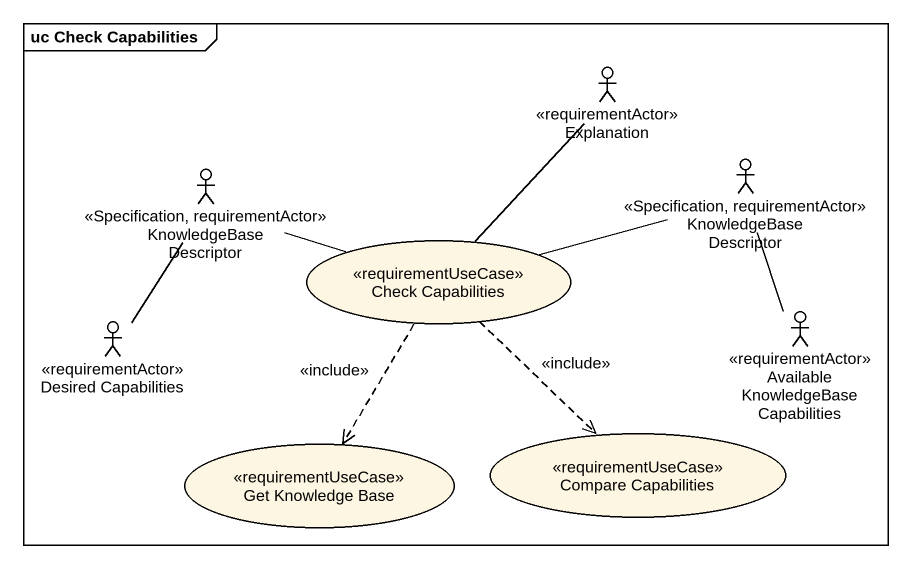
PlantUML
@startuml
mainframe uc Check Capabilities
actor Explanation <<requirementActor>>
actor "KnowledgeBase Descriptor" as KnowledgeBase_Descriptor <<Specification, requirementActor>>
actor "KnowledgeBase Descriptor" as KnowledgeBase_Descriptor_2 <<Specification, requirementActor>>
usecase "Check Capabilities" as Check_Capabilities <<requirementUseCase>>
actor "Desired Capabilities" as Desired_Capabilities <<requirementActor>>
actor "Available KnowledgeBase Capabilities" as Available_KnowledgeBase <<requirementActor>>
usecase "Get Knowledge Base" as Get_Knowledge_Base <<requirementUseCase>>
usecase "Compare Capabilities" as Compare_Capabilities <<requirementUseCase>>
Explanation -- Check_Capabilities
KnowledgeBase_Descriptor -right- Check_Capabilities
KnowledgeBase_Descriptor -- Desired_Capabilities
KnowledgeBase_Descriptor_2 -- Available_KnowledgeBase
Check_Capabilities -right- KnowledgeBase_Descriptor_2
Check_Capabilities ..> Get_Knowledge_Base : <<include>>
Check_Capabilities ..> Compare_Capabilities : <<include>>
@enduml
